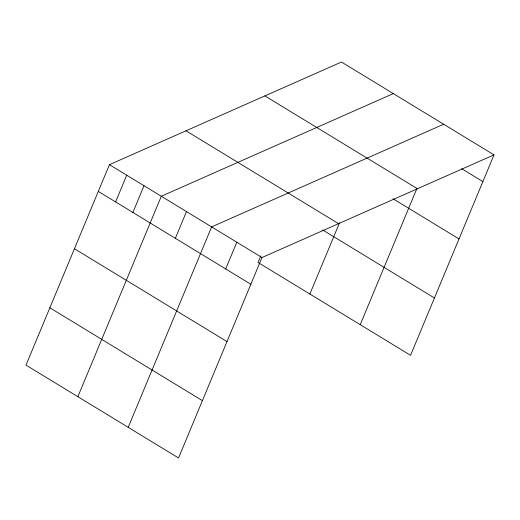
<?xml version="1.0" encoding="UTF-8"?>
<svg xmlns="http://www.w3.org/2000/svg" width="520" height="520" viewBox="0 0 520 520"><rect width="100%" height="100%" fill="white"/><g stroke="black" fill="none" stroke-linecap="round" stroke-linejoin="round"><path stroke-width="0.78" d="M109.434 164.684L26 365.125L178.549 457.971L261.983 257.536L494 154.876L341.451 62.03L109.434 164.684L261.983 257.536M115.596 201.936L126.724 175.208M132.886 212.459L144.014 185.731M77.87 396.695L161.304 196.255L393.315 93.594M175.344 238.303L186.472 211.575M128.206 427.336L211.64 226.895L443.657 124.234M225.686 268.944L236.815 242.216M260.767 255.853L258.017 262.464L410.566 355.316L494 154.876M309.881 294.034L339.508 222.853M360.224 324.675L416.624 189.183M461.786 168.766L482.872 181.603M264.888 95.908L417.437 188.754M393.022 198.764L459.01 238.927M185.998 130.806L338.553 223.659M322.68 229.977L434.428 297.986M98.306 191.412L250.861 284.264M74.445 248.742L227 341.588M49.861 307.801L202.41 400.647"/></g></svg>
